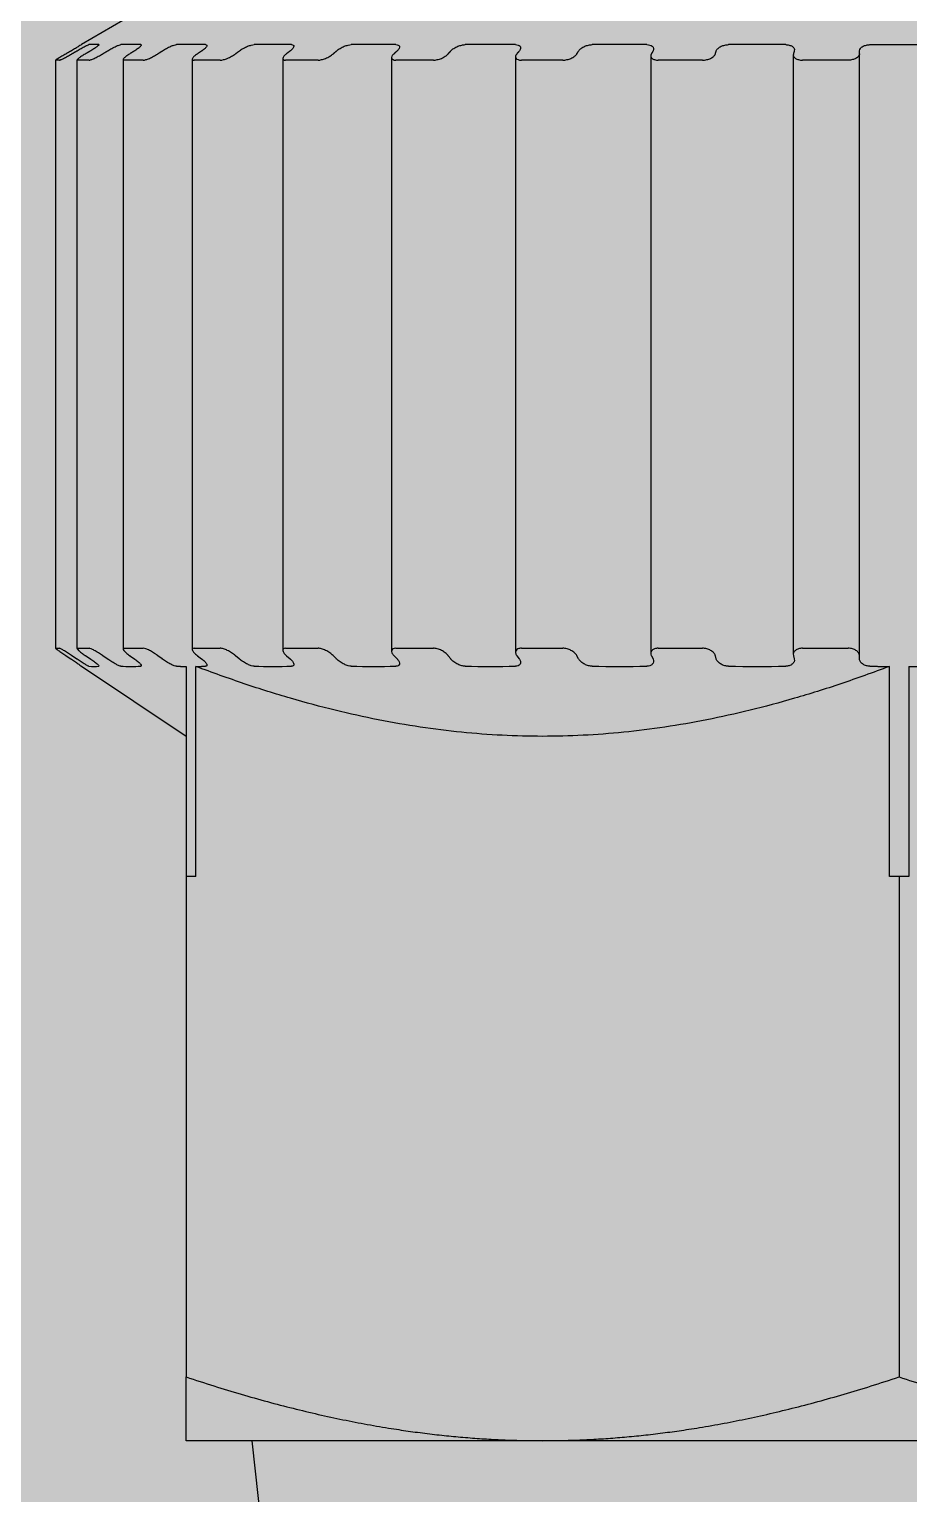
# Model space of a CAD drawing. Extents: x -18489 to 195597, y -1599 to 112111.
# Drawn here: x -14739.353 to -14737.689, y 2575.43 to 2578.199 of the extents above; entities that cross this region are included whole.
import ezdxf

# ---------------------------------------------------------------- set-up
doc = ezdxf.new("R2010")
doc.units = 0
doc.header["$LTSCALE"] = 100
for name, color, linetype in [('188K-SM-03-F10-MECH-EQ-Y2257103$0$0 Xref', 8, 'Continuous'), ('188K-SM-03-F10-MECH-EQ-Y2257103$0$M-EQU-FOUNDATION', 8, 'Continuous'), ('188K-SM-03-F10-MECH-EQ-Y2257103$0$Micron CUP L10 HVAC EQU$0$M-MECH-EQU', 136, 'Continuous'), ('188K-SM-03-F10-MECH-EQ-Y2257103$0$Micron CUP L10 HVAC EQU$0$M-PHASE1 AREA', 252, 'Continuous')]:
    doc.layers.add(name, color=color, linetype=linetype)

# ---------------------------------------------------------------- blocks, each defined once
blk = doc.blocks.new('188K-SM-03-F10-MECH-EQ-Y2257103$0$Micron CUP L10 HVAC EQU$0$A$C0c53ceb0')
at = {"layer": '188K-SM-03-F10-MECH-EQ-Y2257103$0$Micron CUP L10 HVAC EQU$0$M-PHASE1 AREA'}
for p, q in [((14039.92451, 16608.10822), (14038.94309, 16607.5416)), ((14038.94309, 16607.5416), (14038.94309, 16607.53597)), ((14052.40876, 16607.34454), (14052.40876, 16596.00319)), ((14053.66061, 16595.97999), (14053.66061, 16607.36463)), ((14038.45459, 16607.24328), (14038.45459, 16596.12012)), ((14038.53045, 16607.24307), (14038.45495, 16607.24307)), ((14038.85875, 16607.24619), (14038.85875, 16596.11675)), ((14039.08845, 16607.24307), (14038.86422, 16607.24307)), ((14039.72935, 16607.25248), (14039.72935, 16596.10949)), ((14040.11197, 16607.24307), (14039.74585, 16607.24307)), ((14041.03994, 16607.26195), (14041.03994, 16596.09855)), ((14041.56993, 16607.24307), (14041.07303, 16607.24307)), ((14042.7507, 16607.27433), (14042.7507, 16596.08426)), ((14043.41803, 16607.24307), (14042.80544, 16607.24307)), ((14044.80964, 16607.28926), (14044.80964, 16596.06703)), ((14045.6001, 16607.24307), (14044.89045, 16607.24307)), ((14047.15421, 16607.30628), (14047.15421, 16596.04737)), ((14048.04986, 16607.24307), (14047.26469, 16607.24307)), ((14049.71317, 16607.32489), (14049.71317, 16596.02588)), ((14050.69286, 16607.24307), (14049.85604, 16607.24307)), ((14053.4488, 16607.24307), (14052.58576, 16607.24307)), ((14038.45495, 16596.12036), (14038.53045, 16596.12036)), ((14038.65438, 16595.97999), (14038.7433, 16595.92078)), ((14038.8512, 16595.92078), (14038.76364, 16595.97999)), ((14038.86422, 16596.12036), (14039.08845, 16596.12036)), ((14039.02385, 16595.97999), (14039.11141, 16595.92078)), ((14039.43185, 16595.92078), (14039.3483, 16595.97999)), ((14039.74585, 16596.12036), (14040.11197, 16596.12036)), ((14039.86081, 16595.97999), (14039.94436, 16595.92078)), ((14040.4676, 16595.92078), (14040.3906, 16595.97999)), ((14041.07303, 16596.12036), (14041.56993, 16596.12036)), ((14041.13984, 16595.97999), (14041.21684, 16595.92078)), ((14041.92697, 16595.92078), (14041.85886, 16595.97999)), ((14042.80544, 16596.12036), (14043.41803, 16596.12036)), ((14042.82207, 16595.97999), (14042.89018, 16595.92078)), ((14043.76563, 16595.92078), (14043.70848, 16595.97999)), ((14044.85638, 16595.97999), (14044.91354, 16595.92078)), ((14044.89045, 16596.12036), (14045.6001, 16596.12036)), ((14045.92771, 16595.92078), (14045.88325, 16595.97999)), ((14047.18098, 16595.97999), (14047.22543, 16595.92078)), ((14047.26469, 16596.12036), (14048.04986, 16596.12036)), ((14048.34752, 16595.92078), (14048.31711, 16595.97999)), ((14049.72522, 16595.97999), (14049.75563, 16595.92078)), ((14049.85604, 16596.12036), (14050.69286, 16596.12036)), ((14050.95152, 16595.92078), (14050.93608, 16595.97999)), ((14052.4118, 16595.97999), (14052.42724, 16595.92078)), ((14052.58576, 16596.12036), (14053.4488, 16596.12036)), ((14053.66061, 16595.92078), (14053.66061, 16595.97999)), ((14038.94309, 16595.77565), (14038.94309, 16595.78215)), ((14040.9235, 16594.45538), (14038.94309, 16595.77565)), ((14040.9235, 16595.77637), (14040.9235, 16591.80473)), ((14041.10699, 16591.80473), (14041.10699, 16595.77637)), ((14054.22636, 16591.80473), (14054.22636, 16595.77637)), ((14054.59334, 16595.77637), (14054.59334, 16591.80473)), ((14040.9235, 16591.80473), (14040.9235, 16582.34008)), ((14041.10699, 16591.80473), (14040.9235, 16591.80473)), ((14054.40985, 16591.80473), (14054.22636, 16591.80473)), ((14054.40985, 16591.80473), (14054.40985, 16582.34008)), ((14054.59334, 16591.80473), (14054.40985, 16591.80473)), ((14040.9235, 16581.13553), (14040.9235, 16582.34008)), ((14047.66668, 16581.13553), (14040.9235, 16581.13553)), ((14045.47393, 16550.94863), (14042.17224, 16581.13553)), ((14061.15302, 16581.13553), (14047.66668, 16581.13553))]:
    blk.add_line(p, q, dxfattribs=at)
for centre, major_axis, ratio, start_param, end_param in [((14039.17786, 16580.74125), (0.00021, 26.80035), 0.17364818, 6.26268388, 6.30368949), ((14039.87566, 16580.74125), (0.00022, 26.80035), 0.34202014, 6.26268534, 6.30369095), ((14041.01507, 16580.74125), (0.00024, 26.80035), 0.5, 6.26268701, 6.30369262), ((14042.56147, 16580.74125), (0.00027, 26.80035), 0.64278761, 6.26268905, 6.30369466), ((14044.46788, 16580.74125), (0.00033, 26.80035), 0.76604444, 6.2626918, 6.30369741), ((14046.67637, 16580.74125), (0.00042, 26.80035), 0.8660254, 6.26269602, 6.30370163), ((14049.11984, 16580.74125), (0.00061, 26.80035), 0.93969262, 6.26270394, 6.30370955), ((14051.72404, 16580.74125), (0.0012, 26.80035), 0.98480775, 6.26272676, 6.30373236), ((14039.17783, 16618.98619), (0.00024, -23.21054), 0.17364818, 6.25950911, 6.30685787), ((14039.87563, 16618.98619), (0.00025, -23.21054), 0.34202014, 6.25950718, 6.30685593), ((14042.56144, 16618.98619), (0.00031, -23.21054), 0.64278761, 6.25950228, 6.30685103), ((14044.46786, 16618.98619), (0.00037, -23.21054), 0.76604444, 6.25949864, 6.3068474), ((14046.67635, 16618.98619), (0.00048, -23.21054), 0.8660254, 6.25949307, 6.30684182), ((14049.11982, 16618.98619), (0.0007, -23.21054), 0.93969262, 6.2594826, 6.30683136), ((14051.72403, 16618.98619), (0.00138, -23.21054), 0.98480775, 6.25945246, 6.30680121)]:
    blk.add_ellipse(centre, major_axis=major_axis, ratio=ratio, start_param=start_param, end_param=end_param, dxfattribs=at)
for points, knots in [([(14038.65438, 16607.36463), (14038.65119, 16607.36279), (14038.64803, 16607.36096), (14038.62031, 16607.34494), (14038.59406, 16607.32964), (14038.54556, 16607.30104), (14038.5233, 16607.28773), (14038.48953, 16607.26715), (14038.47526, 16607.25823), (14038.45717, 16607.24618), (14038.45338, 16607.24307), (14038.45495, 16607.24307)], [-0.0666479464, -0.0666479464, -0.0666479464, -0.0666479464, -0.0655607867, -0.0655607867, -0.057024863, -0.057024863, -0.0484889392, -0.0484889392, -0.0406346663, -0.0406346663, -0.0327803934, -0.0327803934, -0.0327803934, -0.0327803934]), ([(14038.53045, 16607.24307), (14038.53344, 16607.24307), (14038.542, 16607.24618), (14038.56861, 16607.25823), (14038.58664, 16607.26715), (14038.62643, 16607.28773), (14038.65124, 16607.30104), (14038.70294, 16607.32964), (14038.72984, 16607.34494), (14038.75738, 16607.36097), (14038.76051, 16607.3628), (14038.76355, 16607.36463)], [-0.0972684785, -0.0972684785, -0.0972684785, -0.0972684785, -0.0894142056, -0.0894142056, -0.0815599327, -0.0815599327, -0.0730240089, -0.0730240089, -0.0644880851, -0.0644880851, -0.0633980576, -0.0633980576, -0.0633980576, -0.0633980576]), ([(14038.94309, 16607.53597), (14038.94305, 16607.53548), (14038.93905, 16607.53265), (14038.92252, 16607.52207), (14038.90914, 16607.51381), (14038.8764, 16607.49398), (14038.85388, 16607.48053), (14038.80464, 16607.4515), (14038.77791, 16607.43591), (14038.74968, 16607.41959), (14038.74649, 16607.41775), (14038.74326, 16607.41589)], [0.0329398741, 0.0329398741, 0.0329398741, 0.0329398741, 0.0396612238, 0.0396612238, 0.0470802354, 0.0470802354, 0.0557823299, 0.0557823299, 0.0644844245, 0.0644844245, 0.0655817402, 0.0655817402, 0.0655817402, 0.0655817402]), ([(14038.8512, 16607.41591), (14038.85437, 16607.41776), (14038.85752, 16607.4196), (14038.86064, 16607.42142), (14038.88554, 16607.43591), (14038.91295, 16607.4515), (14038.96552, 16607.48053), (14038.99069, 16607.49398), (14039.02946, 16607.51381), (14039.04643, 16607.52207), (14039.07066, 16607.53265), (14039.07869, 16607.53548), (14039.08266, 16607.53597)], [0.1289552603, 0.1289552603, 0.1289552603, 0.1289552603, 0.1300488787, 0.1300488787, 0.1300488787, 0.1387509732, 0.1387509732, 0.1474530678, 0.1474530678, 0.1548720794, 0.1548720794, 0.1615934291, 0.1615934291, 0.1615934291, 0.1615934291]), ([(14039.02385, 16607.36463), (14039.02071, 16607.36279), (14039.0176, 16607.36096), (14038.99053, 16607.34494), (14038.96573, 16607.32964), (14038.92191, 16607.30104), (14038.90287, 16607.28773), (14038.87614, 16607.26715), (14038.86608, 16607.25823), (14038.85706, 16607.24618), (14038.85814, 16607.24307), (14038.86422, 16607.24307)], [-0.0666479464, -0.0666479464, -0.0666479464, -0.0666479464, -0.0655607867, -0.0655607867, -0.057024863, -0.057024863, -0.0484889392, -0.0484889392, -0.0406346663, -0.0406346663, -0.0327803934, -0.0327803934, -0.0327803934, -0.0327803934]), ([(14039.08845, 16607.24307), (14039.0959, 16607.24307), (14039.10896, 16607.24618), (14039.14329, 16607.25823), (14039.16453, 16607.26715), (14039.20913, 16607.28773), (14039.23573, 16607.30104), (14039.28907, 16607.32964), (14039.3158, 16607.34494), (14039.34231, 16607.36097), (14039.34532, 16607.3628), (14039.34809, 16607.36463)], [-0.0972684785, -0.0972684785, -0.0972684785, -0.0972684785, -0.0894142056, -0.0894142056, -0.0815599327, -0.0815599327, -0.0730240089, -0.0730240089, -0.0644880851, -0.0644880851, -0.0633980576, -0.0633980576, -0.0633980576, -0.0633980576]), ([(14039.27348, 16607.53597), (14039.27736, 16607.53548), (14039.27751, 16607.53265), (14039.26918, 16607.52207), (14039.25979, 16607.51381), (14039.23409, 16607.49398), (14039.2149, 16607.48053), (14039.17049, 16607.4515), (14039.14525, 16607.43591), (14039.11769, 16607.41959), (14039.11455, 16607.41775), (14039.11126, 16607.41589)], [0.0329398741, 0.0329398741, 0.0329398741, 0.0329398741, 0.0396612238, 0.0396612238, 0.0470802354, 0.0470802354, 0.0557823299, 0.0557823299, 0.0644844245, 0.0644844245, 0.0655817402, 0.0655817402, 0.0655817402, 0.0655817402]), ([(14039.43185, 16607.41591), (14039.43487, 16607.41776), (14039.43789, 16607.4196), (14039.4409, 16607.42142), (14039.46486, 16607.43591), (14039.49212, 16607.4515), (14039.54643, 16607.48053), (14039.57348, 16607.49398), (14039.61711, 16607.51381), (14039.63715, 16607.52207), (14039.66834, 16607.53265), (14039.68016, 16607.53548), (14039.68793, 16607.53597)], [0.1289552603, 0.1289552603, 0.1289552603, 0.1289552603, 0.1300488787, 0.1300488787, 0.1300488787, 0.1387509732, 0.1387509732, 0.1474530678, 0.1474530678, 0.1548720794, 0.1548720794, 0.1615934291, 0.1615934291, 0.1615934291, 0.1615934291]), ([(14039.86081, 16607.36463), (14039.85781, 16607.36279), (14039.85486, 16607.36096), (14039.82927, 16607.34494), (14039.80667, 16607.32964), (14039.76885, 16607.30104), (14039.75361, 16607.28773), (14039.73475, 16607.26715), (14039.72919, 16607.25823), (14039.72952, 16607.24618), (14039.73544, 16607.24307), (14039.74585, 16607.24307)], [-0.0666479464, -0.0666479464, -0.0666479464, -0.0666479464, -0.0655607867, -0.0655607867, -0.057024863, -0.057024863, -0.0484889392, -0.0484889392, -0.0406346663, -0.0406346663, -0.0327803934, -0.0327803934, -0.0327803934, -0.0327803934]), ([(14040.06377, 16607.53597), (14040.07146, 16607.53548), (14040.07576, 16607.53265), (14040.07589, 16607.52207), (14040.07078, 16607.51381), (14040.05289, 16607.49398), (14040.03761, 16607.48053), (14039.99937, 16607.4515), (14039.9764, 16607.43591), (14039.95034, 16607.41959), (14039.94736, 16607.41775), (14039.94409, 16607.41589)], [0.0329398741, 0.0329398741, 0.0329398741, 0.0329398741, 0.0396612238, 0.0396612238, 0.0470802354, 0.0470802354, 0.0557823299, 0.0557823299, 0.0644844245, 0.0644844245, 0.0655817402, 0.0655817402, 0.0655817402, 0.0655817402]), ([(14040.11197, 16607.24307), (14040.12367, 16607.24307), (14040.14083, 16607.24618), (14040.18183, 16607.25823), (14040.20565, 16607.26715), (14040.2537, 16607.28773), (14040.28129, 16607.30104), (14040.33463, 16607.32964), (14040.36039, 16607.34494), (14040.38506, 16607.36097), (14040.38784, 16607.3628), (14040.39027, 16607.36463)], [-0.0972684785, -0.0972684785, -0.0972684785, -0.0972684785, -0.0894142056, -0.0894142056, -0.0815599327, -0.0815599327, -0.0730240089, -0.0730240089, -0.0644880851, -0.0644880851, -0.0633980576, -0.0633980576, -0.0633980576, -0.0633980576]), ([(14040.4676, 16607.41591), (14040.47038, 16607.41776), (14040.47317, 16607.4196), (14040.47598, 16607.42142), (14040.49829, 16607.43591), (14040.52457, 16607.4515), (14040.57896, 16607.48053), (14040.60706, 16607.49398), (14040.65423, 16607.51381), (14040.67673, 16607.52207), (14040.71394, 16607.53265), (14040.72919, 16607.53548), (14040.74052, 16607.53597)], [0.1289552603, 0.1289552603, 0.1289552603, 0.1289552603, 0.1300488787, 0.1300488787, 0.1300488787, 0.1387509732, 0.1387509732, 0.1474530678, 0.1474530678, 0.1548720794, 0.1548720794, 0.1615934291, 0.1615934291, 0.1615934291, 0.1615934291]), ([(14041.13984, 16607.36463), (14041.13708, 16607.36279), (14041.13437, 16607.36096), (14041.11102, 16607.34494), (14041.09132, 16607.32964), (14041.06065, 16607.30104), (14041.04968, 16607.28773), (14041.03924, 16607.26715), (14041.03836, 16607.25823), (14041.04803, 16607.24618), (14041.05861, 16607.24307), (14041.07303, 16607.24307)], [-0.0666479464, -0.0666479464, -0.0666479464, -0.0666479464, -0.0655607867, -0.0655607867, -0.057024863, -0.057024863, -0.0484889392, -0.0484889392, -0.0406346663, -0.0406346663, -0.0327803934, -0.0327803934, -0.0327803934, -0.0327803934]), ([(14041.28997, 16607.53597), (14041.30123, 16607.53548), (14041.30955, 16607.53265), (14041.31813, 16607.52207), (14041.31744, 16607.51381), (14041.30792, 16607.49398), (14041.29701, 16607.48053), (14041.26611, 16607.4515), (14041.2461, 16607.43591), (14041.22233, 16607.41959), (14041.2196, 16607.41775), (14041.21646, 16607.41589)], [0.0329398741, 0.0329398741, 0.0329398741, 0.0329398741, 0.0396612238, 0.0396612238, 0.0470802354, 0.0470802354, 0.0557823299, 0.0557823299, 0.0644844245, 0.0644844245, 0.0655817402, 0.0655817402, 0.0655817402, 0.0655817402]), ([(14041.56993, 16607.24307), (14041.58551, 16607.24307), (14041.60626, 16607.24618), (14041.65268, 16607.25823), (14041.67835, 16607.26715), (14041.7284, 16607.28773), (14041.75613, 16607.30104), (14041.80786, 16607.32964), (14041.83186, 16607.34494), (14041.85395, 16607.36097), (14041.85643, 16607.3628), (14041.85843, 16607.36463)], [-0.0972684785, -0.0972684785, -0.0972684785, -0.0972684785, -0.0894142056, -0.0894142056, -0.0815599327, -0.0815599327, -0.0730240089, -0.0730240089, -0.0644880851, -0.0644880851, -0.0633980576, -0.0633980576, -0.0633980576, -0.0633980576]), ([(14041.92697, 16607.41591), (14041.92943, 16607.41776), (14041.93192, 16607.4196), (14041.93443, 16607.42142), (14041.9544, 16607.43591), (14041.97891, 16607.4515), (14042.03173, 16607.48053), (14042.06004, 16607.49398), (14042.10931, 16607.51381), (14042.13359, 16607.52207), (14042.17568, 16607.53265), (14042.19389, 16607.53548), (14042.20845, 16607.53597)], [0.1289552603, 0.1289552603, 0.1289552603, 0.1289552603, 0.1300488787, 0.1300488787, 0.1300488787, 0.1387509732, 0.1387509732, 0.1474530678, 0.1474530678, 0.1548720794, 0.1548720794, 0.1615934291, 0.1615934291, 0.1615934291, 0.1615934291]), ([(14042.82207, 16607.36463), (14042.81962, 16607.36279), (14042.81725, 16607.36096), (14042.79686, 16607.34494), (14042.78064, 16607.32964), (14042.75806, 16607.30104), (14042.75169, 16607.28773), (14042.75, 16607.26715), (14042.75381, 16607.25823), (14042.77253, 16607.24618), (14042.78745, 16607.24307), (14042.80544, 16607.24307)], [-0.0666479464, -0.0666479464, -0.0666479464, -0.0666479464, -0.0655607867, -0.0655607867, -0.057024863, -0.057024863, -0.0484889392, -0.0484889392, -0.0406346663, -0.0406346663, -0.0327803934, -0.0327803934, -0.0327803934, -0.0327803934]), ([(14042.9148, 16607.53597), (14042.92929, 16607.53548), (14042.94138, 16607.53265), (14042.95815, 16607.52207), (14042.96192, 16607.51381), (14042.96104, 16607.49398), (14042.95484, 16607.48053), (14042.93222, 16607.4515), (14042.91577, 16607.43591), (14042.89502, 16607.41959), (14042.89262, 16607.41775), (14042.8897, 16607.41589)], [0.0329398741, 0.0329398741, 0.0329398741, 0.0329398741, 0.0396612238, 0.0396612238, 0.0470802354, 0.0470802354, 0.0557823299, 0.0557823299, 0.0644844245, 0.0644844245, 0.0655817402, 0.0655817402, 0.0655817402, 0.0655817402]), ([(14043.41803, 16607.24307), (14043.43702, 16607.24307), (14043.46071, 16607.24618), (14043.51116, 16607.25823), (14043.53789, 16607.26715), (14043.58841, 16607.28773), (14043.61545, 16607.30104), (14043.664, 16607.32964), (14043.68551, 16607.34494), (14043.70434, 16607.36097), (14043.70644, 16607.3628), (14043.70796, 16607.36463)], [-0.0972684785, -0.0972684785, -0.0972684785, -0.0972684785, -0.0894142056, -0.0894142056, -0.0815599327, -0.0815599327, -0.0730240089, -0.0730240089, -0.0644880851, -0.0644880851, -0.0633980576, -0.0633980576, -0.0633980576, -0.0633980576]), ([(14043.76563, 16607.41591), (14043.7677, 16607.41776), (14043.7698, 16607.4196), (14043.77194, 16607.42142), (14043.78897, 16607.43591), (14043.81095, 16607.4515), (14043.8606, 16607.48053), (14043.88825, 16607.49398), (14043.93813, 16607.51381), (14043.96345, 16607.52207), (14044.00915, 16607.53265), (14044.02977, 16607.53548), (14044.04711, 16607.53597)], [0.1289552603, 0.1289552603, 0.1289552603, 0.1289552603, 0.1300488787, 0.1300488787, 0.1300488787, 0.1387509732, 0.1387509732, 0.1474530678, 0.1474530678, 0.1548720794, 0.1548720794, 0.1615934291, 0.1615934291, 0.1615934291, 0.1615934291]), ([(14044.85638, 16607.36463), (14044.85434, 16607.36279), (14044.85236, 16607.36096), (14044.83555, 16607.34494), (14044.82331, 16607.32964), (14044.80951, 16607.30104), (14044.80792, 16607.28773), (14044.81503, 16607.26715), (14044.82343, 16607.25823), (14044.85062, 16607.24618), (14044.86944, 16607.24307), (14044.89045, 16607.24307)], [-0.0666479464, -0.0666479464, -0.0666479464, -0.0666479464, -0.0655607867, -0.0655607867, -0.057024863, -0.057024863, -0.0484889392, -0.0484889392, -0.0406346663, -0.0406346663, -0.0327803934, -0.0327803934, -0.0327803934, -0.0327803934]), ([(14044.88891, 16607.53597), (14044.90619, 16607.53548), (14044.92167, 16607.53265), (14044.94612, 16607.52207), (14044.95423, 16607.51381), (14044.96203, 16607.49398), (14044.96073, 16607.48053), (14044.94707, 16607.4515), (14044.93469, 16607.43591), (14044.91758, 16607.41959), (14044.91558, 16607.41775), (14044.91297, 16607.41589)], [0.0329398741, 0.0329398741, 0.0329398741, 0.0329398741, 0.0396612238, 0.0396612238, 0.0470802354, 0.0470802354, 0.0557823299, 0.0557823299, 0.0644844245, 0.0644844245, 0.0655817402, 0.0655817402, 0.0655817402, 0.0655817402]), ([(14045.6001, 16607.24307), (14045.62193, 16607.24307), (14045.64786, 16607.24618), (14045.70078, 16607.25823), (14045.72778, 16607.26715), (14045.77723, 16607.28773), (14045.80275, 16607.30104), (14045.84665, 16607.32964), (14045.86501, 16607.34494), (14045.88001, 16607.36097), (14045.88166, 16607.3628), (14045.88266, 16607.36463)], [-0.0972684785, -0.0972684785, -0.0972684785, -0.0972684785, -0.0894142056, -0.0894142056, -0.0815599327, -0.0815599327, -0.0730240089, -0.0730240089, -0.0644880851, -0.0644880851, -0.0633980576, -0.0633980576, -0.0633980576, -0.0633980576]), ([(14045.92771, 16607.41591), (14045.92932, 16607.41776), (14045.93098, 16607.4196), (14045.93268, 16607.42142), (14045.94625, 16607.43591), (14045.96504, 16607.4515), (14046.01001, 16607.48053), (14046.03616, 16607.49398), (14046.08513, 16607.51381), (14046.11072, 16607.52207), (14046.15864, 16607.53265), (14046.18105, 16607.53548), (14046.20064, 16607.53597)], [0.1289552603, 0.1289552603, 0.1289552603, 0.1289552603, 0.1300488787, 0.1300488787, 0.1300488787, 0.1387509732, 0.1387509732, 0.1474530678, 0.1474530678, 0.1548720794, 0.1548720794, 0.1615934291, 0.1615934291, 0.1615934291, 0.1615934291]), ([(14047.1523, 16607.53597), (14047.17185, 16607.53548), (14047.19026, 16607.53265), (14047.22165, 16607.52207), (14047.23385, 16607.51381), (14047.25009, 16607.49398), (14047.25372, 16607.48053), (14047.24944, 16607.4515), (14047.24151, 16607.43591), (14047.22856, 16607.41959), (14047.22703, 16607.41775), (14047.22481, 16607.41589)], [0.0329398741, 0.0329398741, 0.0329398741, 0.0329398741, 0.0396612238, 0.0396612238, 0.0470802354, 0.0470802354, 0.0557823299, 0.0557823299, 0.0644844245, 0.0644844245, 0.0655817402, 0.0655817402, 0.0655817402, 0.0655817402]), ([(14047.18098, 16607.36463), (14047.17939, 16607.36279), (14047.17787, 16607.36096), (14047.16515, 16607.34494), (14047.15726, 16607.32964), (14047.15265, 16607.30104), (14047.15591, 16607.28773), (14047.1716, 16607.26715), (14047.18433, 16607.25823), (14047.21917, 16607.24618), (14047.2413, 16607.24307), (14047.26469, 16607.24307)], [-0.0666479464, -0.0666479464, -0.0666479464, -0.0666479464, -0.0655607867, -0.0655607867, -0.057024863, -0.057024863, -0.0484889392, -0.0484889392, -0.0406346663, -0.0406346663, -0.0327803934, -0.0327803934, -0.0327803934, -0.0327803934]), ([(14048.04986, 16607.24307), (14048.07385, 16607.24307), (14048.10123, 16607.24618), (14048.15503, 16607.25823), (14048.18146, 16607.26715), (14048.22835, 16607.28773), (14048.25158, 16607.30104), (14048.28948, 16607.32964), (14048.30414, 16607.34494), (14048.31486, 16607.36097), (14048.31602, 16607.3628), (14048.31645, 16607.36463)], [-0.0972684785, -0.0972684785, -0.0972684785, -0.0972684785, -0.0894142056, -0.0894142056, -0.0815599327, -0.0815599327, -0.0730240089, -0.0730240089, -0.0644880851, -0.0644880851, -0.0633980576, -0.0633980576, -0.0633980576, -0.0633980576]), ([(14048.34752, 16607.41591), (14048.34862, 16607.41776), (14048.34978, 16607.4196), (14048.35099, 16607.42142), (14048.3607, 16607.43591), (14048.37573, 16607.4515), (14048.41464, 16607.48053), (14048.4385, 16607.49398), (14048.48507, 16607.51381), (14048.51016, 16607.52207), (14048.55883, 16607.53265), (14048.58235, 16607.53548), (14048.6036, 16607.53597)], [0.1289552603, 0.1289552603, 0.1289552603, 0.1289552603, 0.1300488787, 0.1300488787, 0.1300488787, 0.1387509732, 0.1387509732, 0.1474530678, 0.1474530678, 0.1548720794, 0.1548720794, 0.1615934291, 0.1615934291, 0.1615934291, 0.1615934291]), ([(14049.63621, 16607.53597), (14049.65744, 16607.53548), (14049.67821, 16607.53265), (14049.71558, 16607.52207), (14049.73151, 16607.51381), (14049.75569, 16607.49398), (14049.76415, 16607.48053), (14049.76938, 16607.4515), (14049.76613, 16607.43591), (14049.75774, 16607.41959), (14049.75672, 16607.41775), (14049.75495, 16607.41589)], [0.0329398741, 0.0329398741, 0.0329398741, 0.0329398741, 0.0396612238, 0.0396612238, 0.0470802354, 0.0470802354, 0.0557823299, 0.0557823299, 0.0644844245, 0.0644844245, 0.0655817402, 0.0655817402, 0.0655817402, 0.0655817402]), ([(14049.72522, 16607.36463), (14049.72413, 16607.36279), (14049.72312, 16607.36096), (14049.71487, 16607.34494), (14049.71158, 16607.32964), (14049.71631, 16607.30104), (14049.7243, 16607.28773), (14049.7481, 16607.26715), (14049.76477, 16607.25823), (14049.8062, 16607.24618), (14049.83097, 16607.24307), (14049.85604, 16607.24307)], [-0.0666479464, -0.0666479464, -0.0666479464, -0.0666479464, -0.0655607867, -0.0655607867, -0.057024863, -0.057024863, -0.0484889392, -0.0484889392, -0.0406346663, -0.0406346663, -0.0327803934, -0.0327803934, -0.0327803934, -0.0327803934]), ([(14050.69286, 16607.24307), (14050.71829, 16607.24307), (14050.74628, 16607.24618), (14050.79932, 16607.25823), (14050.82438, 16607.26715), (14050.86729, 16607.28773), (14050.88752, 16607.30104), (14050.91828, 16607.32964), (14050.92879, 16607.34494), (14050.9349, 16607.36097), (14050.93553, 16607.3628), (14050.93539, 16607.36463)], [-0.0972684785, -0.0972684785, -0.0972684785, -0.0972684785, -0.0894142056, -0.0894142056, -0.0815599327, -0.0815599327, -0.0730240089, -0.0730240089, -0.0644880851, -0.0644880851, -0.0633980576, -0.0633980576, -0.0633980576, -0.0633980576]), ([(14050.95152, 16607.41591), (14050.95208, 16607.41776), (14050.95271, 16607.4196), (14050.9534, 16607.42142), (14050.95894, 16607.43591), (14050.96975, 16607.4515), (14051.00143, 16607.48053), (14051.02228, 16607.49398), (14051.06504, 16607.51381), (14051.08885, 16607.52207), (14051.13681, 16607.53265), (14051.16071, 16607.53548), (14051.18298, 16607.53597)], [0.1289552603, 0.1289552603, 0.1289552603, 0.1289552603, 0.1300488787, 0.1300488787, 0.1300488787, 0.1387509732, 0.1387509732, 0.1474530678, 0.1474530678, 0.1548720794, 0.1548720794, 0.1615934291, 0.1615934291, 0.1615934291, 0.1615934291]), ([(14052.26517, 16607.53597), (14052.28742, 16607.53548), (14052.30993, 16607.53265), (14052.35215, 16607.52207), (14052.37132, 16607.51381), (14052.40271, 16607.49398), (14052.41573, 16607.48053), (14052.43031, 16607.4515), (14052.43184, 16607.43591), (14052.42827, 16607.41959), (14052.42779, 16607.41775), (14052.42654, 16607.41589)], [0.0329398741, 0.0329398741, 0.0329398741, 0.0329398741, 0.0396612238, 0.0396612238, 0.0470802354, 0.0470802354, 0.0557823299, 0.0557823299, 0.0644844245, 0.0644844245, 0.0655817402, 0.0655817402, 0.0655817402, 0.0655817402]), ([(14052.4118, 16607.36463), (14052.41125, 16607.36279), (14052.41077, 16607.36096), (14052.40726, 16607.34494), (14052.40865, 16607.32964), (14052.42257, 16607.30104), (14052.43506, 16607.28773), (14052.46624, 16607.26715), (14052.48635, 16607.25823), (14052.53311, 16607.24618), (14052.55978, 16607.24307), (14052.58576, 16607.24307)], [-0.0666479464, -0.0666479464, -0.0666479464, -0.0666479464, -0.0655607867, -0.0655607867, -0.057024863, -0.057024863, -0.0484889392, -0.0484889392, -0.0406346663, -0.0406346663, -0.0327803934, -0.0327803934, -0.0327803934, -0.0327803934]), ([(14053.65991, 16607.36462), (14053.6606, 16607.36279), (14053.66053, 16607.36096), (14053.65921, 16607.34494), (14053.65316, 16607.32964), (14053.63048, 16607.30104), (14053.61387, 16607.28773), (14053.57626, 16607.26715), (14053.55332, 16607.25823), (14053.50265, 16607.24618), (14053.4749, 16607.24307), (14053.4488, 16607.24307)], [0.0634009254, 0.0634009254, 0.0634009254, 0.0634009254, 0.0644880851, 0.0644880851, 0.0730240089, 0.0730240089, 0.0815599327, 0.0815599327, 0.0894142056, 0.0894142056, 0.0972684785, 0.0972684785, 0.0972684785, 0.0972684785]), ([(14053.66061, 16607.41591), (14053.66061, 16607.41776), (14053.66068, 16607.4196), (14053.66083, 16607.42142), (14053.66203, 16607.43591), (14053.6683, 16607.4515), (14053.69179, 16607.48053), (14053.70899, 16607.49398), (14053.74663, 16607.51381), (14053.76845, 16607.52207), (14053.81424, 16607.53265), (14053.83781, 16607.53548), (14053.8604, 16607.53597)], [0.1289552603, 0.1289552603, 0.1289552603, 0.1289552603, 0.1300488787, 0.1300488787, 0.1300488787, 0.1387509732, 0.1387509732, 0.1474530678, 0.1474530678, 0.1548720794, 0.1548720794, 0.1615934291, 0.1615934291, 0.1615934291, 0.1615934291]), ([(14038.45495, 16596.12036), (14038.45336, 16596.12036), (14038.45726, 16596.11669), (14038.47547, 16596.10271), (14038.48973, 16596.09242), (14038.52348, 16596.06866), (14038.54585, 16596.05323), (14038.59434, 16596.02021), (14038.62047, 16596.00262), (14038.64803, 16595.98423), (14038.65119, 16595.98212), (14038.65438, 16595.97999)], [-0.0994872627, -0.0994872627, -0.0994872627, -0.0994872627, -0.0915496204, -0.0915496204, -0.0836119781, -0.0836119781, -0.0747861338, -0.0747861338, -0.0659602895, -0.0659602895, -0.0648289829, -0.0648289829, -0.0648289829, -0.0648289829]), ([(14038.76364, 16595.97999), (14038.7605, 16595.98212), (14038.75737, 16595.98423), (14038.73, 16596.00262), (14038.70323, 16596.02021), (14038.65155, 16596.05323), (14038.62664, 16596.06866), (14038.58688, 16596.09242), (14038.56888, 16596.10271), (14038.54216, 16596.11669), (14038.53347, 16596.12036), (14038.53045, 16596.12036)], [-0.0681852529, -0.0681852529, -0.0681852529, -0.0681852529, -0.0670539463, -0.0670539463, -0.058228102, -0.058228102, -0.0494022577, -0.0494022577, -0.0414646154, -0.0414646154, -0.0335269732, -0.0335269732, -0.0335269732, -0.0335269732]), ([(14038.86422, 16596.12036), (14038.85808, 16596.12036), (14038.85708, 16596.11669), (14038.86621, 16596.10271), (14038.8763, 16596.09242), (14038.90301, 16596.06866), (14038.92216, 16596.05323), (14038.96599, 16596.02021), (14038.99069, 16596.00262), (14039.0176, 16595.98423), (14039.02071, 16595.98212), (14039.02385, 16595.97999)], [-0.0994872627, -0.0994872627, -0.0994872627, -0.0994872627, -0.0915496204, -0.0915496204, -0.0836119781, -0.0836119781, -0.0747861338, -0.0747861338, -0.0659602895, -0.0659602895, -0.0648289829, -0.0648289829, -0.0648289829, -0.0648289829]), ([(14039.3483, 16595.97999), (14039.3453, 16595.98212), (14039.3423, 16595.98423), (14039.31596, 16596.00262), (14039.28936, 16596.02021), (14039.23606, 16596.05323), (14039.20937, 16596.06866), (14039.1648, 16596.09242), (14039.14361, 16596.10271), (14039.10919, 16596.11669), (14039.09598, 16596.12036), (14039.08845, 16596.12036)], [-0.0681852529, -0.0681852529, -0.0681852529, -0.0681852529, -0.0670539463, -0.0670539463, -0.058228102, -0.058228102, -0.0494022577, -0.0494022577, -0.0414646154, -0.0414646154, -0.0335269732, -0.0335269732, -0.0335269732, -0.0335269732]), ([(14039.74585, 16596.12036), (14039.73533, 16596.12036), (14039.72946, 16596.11669), (14039.72924, 16596.10271), (14039.73486, 16596.09242), (14039.75371, 16596.06866), (14039.76906, 16596.05323), (14039.8069, 16596.02021), (14039.82942, 16596.00262), (14039.85486, 16595.98423), (14039.85781, 16595.98212), (14039.86081, 16595.97999)], [-0.0994872627, -0.0994872627, -0.0994872627, -0.0994872627, -0.0915496204, -0.0915496204, -0.0836119781, -0.0836119781, -0.0747861338, -0.0747861338, -0.0659602895, -0.0659602895, -0.0648289829, -0.0648289829, -0.0648289829, -0.0648289829]), ([(14040.3906, 16595.97999), (14040.38783, 16595.98212), (14040.38505, 16595.98423), (14040.36053, 16596.00262), (14040.33492, 16596.02021), (14040.28163, 16596.05323), (14040.25396, 16596.06866), (14040.20594, 16596.09242), (14040.1822, 16596.10271), (14040.14112, 16596.11669), (14040.12379, 16596.12036), (14040.11197, 16596.12036)], [-0.0681852529, -0.0681852529, -0.0681852529, -0.0681852529, -0.0670539463, -0.0670539463, -0.058228102, -0.058228102, -0.0494022577, -0.0494022577, -0.0414646154, -0.0414646154, -0.0335269732, -0.0335269732, -0.0335269732, -0.0335269732]), ([(14041.07303, 16596.12036), (14041.05846, 16596.12036), (14041.04789, 16596.11669), (14041.03834, 16596.10271), (14041.0393, 16596.09242), (14041.04973, 16596.06866), (14041.06081, 16596.05323), (14041.09151, 16596.02021), (14041.11116, 16596.00262), (14041.13437, 16595.98423), (14041.13708, 16595.98212), (14041.13984, 16595.97999)], [-0.0994872627, -0.0994872627, -0.0994872627, -0.0994872627, -0.0915496204, -0.0915496204, -0.0836119781, -0.0836119781, -0.0747861338, -0.0747861338, -0.0659602895, -0.0659602895, -0.0648289829, -0.0648289829, -0.0648289829, -0.0648289829]), ([(14041.85886, 16595.97999), (14041.85641, 16595.98212), (14041.85394, 16595.98423), (14041.83199, 16596.00262), (14041.80813, 16596.02021), (14041.75647, 16596.05323), (14041.72867, 16596.06866), (14041.67865, 16596.09242), (14041.65309, 16596.10271), (14041.6066, 16596.11669), (14041.58568, 16596.12036), (14041.56993, 16596.12036)], [-0.0681852529, -0.0681852529, -0.0681852529, -0.0681852529, -0.0670539463, -0.0670539463, -0.058228102, -0.058228102, -0.0494022577, -0.0494022577, -0.0414646154, -0.0414646154, -0.0335269732, -0.0335269732, -0.0335269732, -0.0335269732]), ([(14042.80544, 16596.12036), (14042.78726, 16596.12036), (14042.77232, 16596.11669), (14042.75372, 16596.10271), (14042.75001, 16596.09242), (14042.7517, 16596.06866), (14042.75817, 16596.05323), (14042.7808, 16596.02021), (14042.79698, 16596.00262), (14042.81725, 16595.98423), (14042.81962, 16595.98212), (14042.82207, 16595.97999)], [-0.0994872627, -0.0994872627, -0.0994872627, -0.0994872627, -0.0915496204, -0.0915496204, -0.0836119781, -0.0836119781, -0.0747861338, -0.0747861338, -0.0659602895, -0.0659602895, -0.0648289829, -0.0648289829, -0.0648289829, -0.0648289829]), ([(14043.70848, 16595.97999), (14043.70642, 16595.98212), (14043.70433, 16595.98423), (14043.68562, 16596.00262), (14043.66425, 16596.02021), (14043.61577, 16596.05323), (14043.58869, 16596.06866), (14043.5382, 16596.09242), (14043.51159, 16596.10271), (14043.4611, 16596.11669), (14043.43722, 16596.12036), (14043.41803, 16596.12036)], [-0.0681852529, -0.0681852529, -0.0681852529, -0.0681852529, -0.0670539463, -0.0670539463, -0.058228102, -0.058228102, -0.0494022577, -0.0494022577, -0.0414646154, -0.0414646154, -0.0335269732, -0.0335269732, -0.0335269732, -0.0335269732]), ([(14044.89045, 16596.12036), (14044.86921, 16596.12036), (14044.85035, 16596.11669), (14044.82326, 16596.10271), (14044.81499, 16596.09242), (14044.80789, 16596.06866), (14044.80956, 16596.05323), (14044.82342, 16596.02021), (14044.83565, 16596.00262), (14044.85236, 16595.98423), (14044.85433, 16595.98212), (14044.85638, 16595.97999)], [-0.0994872627, -0.0994872627, -0.0994872627, -0.0994872627, -0.0915496204, -0.0915496204, -0.0836119781, -0.0836119781, -0.0747861338, -0.0747861338, -0.0659602895, -0.0659602895, -0.0648289829, -0.0648289829, -0.0648289829, -0.0648289829]), ([(14045.88325, 16595.97999), (14045.88166, 16595.98212), (14045.88001, 16595.98423), (14045.8651, 16596.00262), (14045.84686, 16596.02021), (14045.80305, 16596.05323), (14045.7775, 16596.06866), (14045.72807, 16596.09242), (14045.70123, 16596.10271), (14045.64827, 16596.11669), (14045.62216, 16596.12036), (14045.6001, 16596.12036)], [-0.0681852529, -0.0681852529, -0.0681852529, -0.0681852529, -0.0670539463, -0.0670539463, -0.058228102, -0.058228102, -0.0494022577, -0.0494022577, -0.0414646154, -0.0414646154, -0.0335269732, -0.0335269732, -0.0335269732, -0.0335269732]), ([(14047.26469, 16596.12036), (14047.24105, 16596.12036), (14047.21884, 16596.11669), (14047.18409, 16596.10271), (14047.17151, 16596.09242), (14047.15582, 16596.06866), (14047.15264, 16596.05323), (14047.15733, 16596.02021), (14047.16522, 16596.00262), (14047.17787, 16595.98423), (14047.17939, 16595.98212), (14047.18098, 16595.97999)], [-0.0994872627, -0.0994872627, -0.0994872627, -0.0994872627, -0.0915496204, -0.0915496204, -0.0836119781, -0.0836119781, -0.0747861338, -0.0747861338, -0.0659602895, -0.0659602895, -0.0648289829, -0.0648289829, -0.0648289829, -0.0648289829]), ([(14048.31711, 16595.97999), (14048.31601, 16595.98212), (14048.31486, 16595.98423), (14048.3042, 16596.00262), (14048.28965, 16596.02021), (14048.25184, 16596.05323), (14048.2286, 16596.06866), (14048.18174, 16596.09242), (14048.15547, 16596.10271), (14048.10166, 16596.11669), (14048.07411, 16596.12036), (14048.04986, 16596.12036)], [-0.0681852529, -0.0681852529, -0.0681852529, -0.0681852529, -0.0670539463, -0.0670539463, -0.058228102, -0.058228102, -0.0494022577, -0.0494022577, -0.0414646154, -0.0414646154, -0.0335269732, -0.0335269732, -0.0335269732, -0.0335269732]), ([(14049.85604, 16596.12036), (14049.83071, 16596.12036), (14049.80583, 16596.11669), (14049.76447, 16596.10271), (14049.74796, 16596.09242), (14049.72417, 16596.06866), (14049.71624, 16596.05323), (14049.7116, 16596.02021), (14049.71492, 16596.00262), (14049.72312, 16595.98423), (14049.72413, 16595.98212), (14049.72522, 16595.97999)], [-0.0994872627, -0.0994872627, -0.0994872627, -0.0994872627, -0.0915496204, -0.0915496204, -0.0836119781, -0.0836119781, -0.0747861338, -0.0747861338, -0.0659602895, -0.0659602895, -0.064828983, -0.064828983, -0.064828983, -0.064828983]), ([(14050.93608, 16595.97999), (14050.93552, 16595.98212), (14050.9349, 16595.98423), (14050.92883, 16596.00262), (14050.91841, 16596.02021), (14050.88774, 16596.05323), (14050.86752, 16596.06866), (14050.82464, 16596.09242), (14050.79975, 16596.10271), (14050.74671, 16596.11669), (14050.71856, 16596.12036), (14050.69286, 16596.12036)], [-0.0681852529, -0.0681852529, -0.0681852529, -0.0681852529, -0.0670539463, -0.0670539463, -0.058228102, -0.058228102, -0.0494022577, -0.0494022577, -0.0414646154, -0.0414646154, -0.0335269732, -0.0335269732, -0.0335269732, -0.0335269732]), ([(14052.58576, 16596.12036), (14052.5595, 16596.12036), (14052.53271, 16596.11669), (14052.486, 16596.10271), (14052.46605, 16596.09242), (14052.4349, 16596.06866), (14052.42244, 16596.05323), (14052.40862, 16596.02021), (14052.40728, 16596.00262), (14052.41077, 16595.98423), (14052.41125, 16595.98212), (14052.4118, 16595.97999)], [-0.0994872627, -0.0994872627, -0.0994872627, -0.0994872627, -0.0915496204, -0.0915496204, -0.0836119781, -0.0836119781, -0.0747861338, -0.0747861338, -0.0659602895, -0.0659602895, -0.0648289829, -0.0648289829, -0.0648289829, -0.0648289829]), ([(14053.66061, 16595.97999), (14053.6606, 16595.98212), (14053.66053, 16595.98423), (14053.65922, 16596.00262), (14053.65325, 16596.02021), (14053.63066, 16596.05323), (14053.61407, 16596.06866), (14053.57648, 16596.09242), (14053.55372, 16596.10271), (14053.50308, 16596.11669), (14053.47518, 16596.12036), (14053.4488, 16596.12036)], [-0.0681852529, -0.0681852529, -0.0681852529, -0.0681852529, -0.0670539463, -0.0670539463, -0.058228102, -0.058228102, -0.0494022577, -0.0494022577, -0.0414646154, -0.0414646154, -0.0335269732, -0.0335269732, -0.0335269732, -0.0335269732]), ([(14038.7433, 16595.92078), (14038.74651, 16595.91864), (14038.74969, 16595.91652), (14038.77798, 16595.89764), (14038.80482, 16595.87956), (14038.85443, 16595.84579), (14038.8772, 16595.83009), (14038.90969, 16595.80734), (14038.9228, 16595.798), (14038.93906, 16595.78596), (14038.94305, 16595.78272), (14038.94309, 16595.78215)], [0.0659197851, 0.0659197851, 0.0659197851, 0.0659197851, 0.0670576667, 0.0670576667, 0.0761389182, 0.0761389182, 0.0852201696, 0.0852201696, 0.092628062, 0.092628062, 0.0993380316, 0.0993380316, 0.0993380316, 0.0993380316]), ([(14039.08266, 16595.78215), (14039.0787, 16595.78272), (14039.07071, 16595.78596), (14039.04682, 16595.798), (14039.03016, 16595.80734), (14038.99157, 16595.83009), (14038.96612, 16595.84579), (14038.91313, 16595.87956), (14038.8856, 16595.89764), (14038.86064, 16595.91442), (14038.85752, 16595.91652), (14038.85437, 16595.91864), (14038.8512, 16595.92078)], [0.1007338772, 0.1007338772, 0.1007338772, 0.1007338772, 0.1074438468, 0.1074438468, 0.1148517392, 0.1148517392, 0.1239329907, 0.1239329907, 0.1330142421, 0.1330142421, 0.1330142421, 0.1341521237, 0.1341521237, 0.1341521237, 0.1341521237]), ([(14039.11141, 16595.92078), (14039.11457, 16595.91864), (14039.1177, 16595.91652), (14039.14532, 16595.89764), (14039.17066, 16595.87956), (14039.21538, 16595.84579), (14039.23477, 16595.83009), (14039.26018, 16595.80734), (14039.26936, 16595.798), (14039.27749, 16595.78596), (14039.27735, 16595.78272), (14039.27348, 16595.78215)], [0.0659197851, 0.0659197851, 0.0659197851, 0.0659197851, 0.0670576667, 0.0670576667, 0.0761389182, 0.0761389182, 0.0852201696, 0.0852201696, 0.092628062, 0.092628062, 0.0993380316, 0.0993380316, 0.0993380316, 0.0993380316]), ([(14039.68793, 16595.78215), (14039.68018, 16595.78272), (14039.66842, 16595.78596), (14039.63763, 16595.798), (14039.61794, 16595.80734), (14039.57442, 16595.83009), (14039.54705, 16595.84579), (14039.49231, 16595.87956), (14039.46493, 16595.89764), (14039.4409, 16595.91442), (14039.43789, 16595.91652), (14039.43487, 16595.91864), (14039.43185, 16595.92078)], [0.1007338772, 0.1007338772, 0.1007338772, 0.1007338772, 0.1074438468, 0.1074438468, 0.1148517392, 0.1148517392, 0.1239329907, 0.1239329907, 0.1330142421, 0.1330142421, 0.1330142421, 0.1341521237, 0.1341521237, 0.1341521237, 0.1341521237]), ([(14039.94436, 16595.92078), (14039.94738, 16595.91864), (14039.95035, 16595.91652), (14039.97646, 16595.89764), (14039.99954, 16595.87956), (14040.03801, 16595.84579), (14040.05343, 16595.83009), (14040.07098, 16595.80734), (14040.07595, 16595.798), (14040.07571, 16595.78596), (14040.07144, 16595.78272), (14040.06377, 16595.78215)], [0.0659197851, 0.0659197851, 0.0659197851, 0.0659197851, 0.0670576667, 0.0670576667, 0.0761389182, 0.0761389182, 0.0852201696, 0.0852201696, 0.092628062, 0.092628062, 0.0993380316, 0.0993380316, 0.0993380316, 0.0993380316]), ([(14040.74052, 16595.78215), (14040.72921, 16595.78272), (14040.71405, 16595.78596), (14040.67729, 16595.798), (14040.65517, 16595.80734), (14040.60804, 16595.83009), (14040.57959, 16595.84579), (14040.52474, 16595.87956), (14040.49834, 16595.89764), (14040.47598, 16595.91442), (14040.47318, 16595.91652), (14040.47038, 16595.91864), (14040.4676, 16595.92078)], [0.1007338772, 0.1007338772, 0.1007338772, 0.1007338772, 0.1074438468, 0.1074438468, 0.1148517392, 0.1148517392, 0.1239329907, 0.1239329907, 0.1330142421, 0.1330142421, 0.1330142421, 0.1341521237, 0.1341521237, 0.1341521237, 0.1341521237]), ([(14041.21684, 16595.92078), (14041.21962, 16595.91864), (14041.22234, 16595.91652), (14041.24616, 16595.89764), (14041.26626, 16595.87956), (14041.29732, 16595.84579), (14041.30831, 16595.83009), (14041.31747, 16595.80734), (14041.31806, 16595.798), (14041.30946, 16595.78596), (14041.3012, 16595.78272), (14041.28997, 16595.78215)], [0.0659197851, 0.0659197851, 0.0659197851, 0.0659197851, 0.0670576667, 0.0670576667, 0.0761389182, 0.0761389182, 0.0852201696, 0.0852201696, 0.092628062, 0.092628062, 0.0993380316, 0.0993380316, 0.0993380316, 0.0993380316]), ([(14042.20845, 16595.78215), (14042.19393, 16595.78272), (14042.17582, 16595.78596), (14042.1342, 16595.798), (14042.11032, 16595.80734), (14042.06102, 16595.83009), (14042.03235, 16595.84579), (14041.97906, 16595.87956), (14041.95446, 16595.89764), (14041.93443, 16595.91442), (14041.93192, 16595.91652), (14041.92943, 16595.91864), (14041.92697, 16595.92078)], [0.1007338772, 0.1007338772, 0.1007338772, 0.1007338772, 0.1074438468, 0.1074438468, 0.1148517392, 0.1148517392, 0.1239329907, 0.1239329907, 0.1330142421, 0.1330142421, 0.1330142421, 0.1341521237, 0.1341521237, 0.1341521237, 0.1341521237]), ([(14042.89018, 16595.92078), (14042.89264, 16595.91864), (14042.89503, 16595.91652), (14042.91582, 16595.89764), (14042.93235, 16595.87956), (14042.95505, 16595.84579), (14042.96127, 16595.83009), (14042.96176, 16595.80734), (14042.95797, 16595.798), (14042.94126, 16595.78596), (14042.92926, 16595.78272), (14042.9148, 16595.78215)], [0.0659197851, 0.0659197851, 0.0659197851, 0.0659197851, 0.0670576667, 0.0670576667, 0.0761389182, 0.0761389182, 0.0852201696, 0.0852201696, 0.092628062, 0.092628062, 0.0993380316, 0.0993380316, 0.0993380316, 0.0993380316]), ([(14044.04711, 16595.78215), (14044.02981, 16595.78272), (14044.00931, 16595.78596), (14043.9641, 16595.798), (14043.93919, 16595.80734), (14043.88922, 16595.83009), (14043.8612, 16595.84579), (14043.81109, 16595.87956), (14043.78902, 16595.89764), (14043.77194, 16595.91442), (14043.7698, 16595.91652), (14043.7677, 16595.91864), (14043.76563, 16595.92078)], [0.1007338772, 0.1007338772, 0.1007338772, 0.1007338772, 0.1074438468, 0.1074438468, 0.1148517392, 0.1148517392, 0.1239329907, 0.1239329907, 0.1330142421, 0.1330142421, 0.1330142421, 0.1341521237, 0.1341521237, 0.1341521237, 0.1341521237]), ([(14044.91354, 16595.92078), (14044.9156, 16595.91864), (14044.91759, 16595.91652), (14044.93473, 16595.89764), (14044.94717, 16595.87956), (14044.96083, 16595.84579), (14044.96209, 16595.83009), (14044.95389, 16595.80734), (14044.94583, 16595.798), (14044.92153, 16595.78596), (14044.90615, 16595.78272), (14044.88891, 16595.78215)], [0.0659197851, 0.0659197851, 0.0659197851, 0.0659197851, 0.0670576667, 0.0670576667, 0.0761389182, 0.0761389182, 0.0852201696, 0.0852201696, 0.092628062, 0.092628062, 0.0993380316, 0.0993380316, 0.0993380316, 0.0993380316]), ([(14046.20064, 16595.78215), (14046.18109, 16595.78272), (14046.15881, 16595.78596), (14046.1114, 16595.798), (14046.0862, 16595.80734), (14046.03707, 16595.83009), (14046.01056, 16595.84579), (14045.96516, 16595.87956), (14045.94629, 16595.89764), (14045.93268, 16595.91442), (14045.93098, 16595.91652), (14045.92932, 16595.91864), (14045.92771, 16595.92078)], [0.1007338772, 0.1007338772, 0.1007338772, 0.1007338772, 0.1074438468, 0.1074438468, 0.1148517392, 0.1148517392, 0.1239329907, 0.1239329907, 0.1330142421, 0.1330142421, 0.1330142421, 0.1341521237, 0.1341521237, 0.1341521237, 0.1341521237]), ([(14047.22543, 16595.92078), (14047.22704, 16595.91864), (14047.22857, 16595.91652), (14047.24154, 16595.89764), (14047.24951, 16595.87956), (14047.25371, 16595.84579), (14047.24997, 16595.83009), (14047.23334, 16595.80734), (14047.22125, 16595.798), (14047.1901, 16595.78596), (14047.1718, 16595.78272), (14047.1523, 16595.78215)], [0.0659197851, 0.0659197851, 0.0659197851, 0.0659197851, 0.0670576667, 0.0670576667, 0.0761389182, 0.0761389182, 0.0852201696, 0.0852201696, 0.092628062, 0.092628062, 0.0993380316, 0.0993380316, 0.0993380316, 0.0993380316]), ([(14048.6036, 16595.78215), (14048.5824, 16595.78272), (14048.55902, 16595.78596), (14048.51083, 16595.798), (14048.48612, 16595.80734), (14048.43933, 16595.83009), (14048.41513, 16595.84579), (14048.37581, 16595.87956), (14048.36072, 16595.89764), (14048.35099, 16595.91442), (14048.34978, 16595.91652), (14048.34862, 16595.91864), (14048.34752, 16595.92078)], [0.1007338772, 0.1007338772, 0.1007338772, 0.1007338772, 0.1074438468, 0.1074438468, 0.1148517392, 0.1148517392, 0.1239329907, 0.1239329907, 0.1330142421, 0.1330142421, 0.1330142421, 0.1341521237, 0.1341521237, 0.1341521237, 0.1341521237]), ([(14049.75563, 16595.92078), (14049.75672, 16595.91864), (14049.75774, 16595.91652), (14049.76615, 16595.89764), (14049.76942, 16595.87956), (14049.76403, 16595.84579), (14049.7554, 16595.83009), (14049.73084, 16595.80734), (14049.7151, 16595.798), (14049.67803, 16595.78596), (14049.65738, 16595.78272), (14049.63621, 16595.78215)], [0.0659197851, 0.0659197851, 0.0659197851, 0.0659197851, 0.0670576667, 0.0670576667, 0.0761389182, 0.0761389182, 0.0852201696, 0.0852201696, 0.092628062, 0.092628062, 0.0993380316, 0.0993380316, 0.0993380316, 0.0993380316]), ([(14051.18298, 16595.78215), (14051.16077, 16595.78272), (14051.13701, 16595.78596), (14051.08951, 16595.798), (14051.06604, 16595.80734), (14051.023, 16595.83009), (14051.00185, 16595.84579), (14050.96981, 16595.87956), (14050.95895, 16595.89764), (14050.9534, 16595.91442), (14050.95271, 16595.91652), (14050.95208, 16595.91864), (14050.95152, 16595.92078)], [0.1007338772, 0.1007338772, 0.1007338772, 0.1007338772, 0.1074438468, 0.1074438468, 0.1148517392, 0.1148517392, 0.1239329907, 0.1239329907, 0.1330142421, 0.1330142421, 0.1330142421, 0.1341521237, 0.1341521237, 0.1341521237, 0.1341521237]), ([(14052.42724, 16595.92078), (14052.42779, 16595.91864), (14052.42827, 16595.91652), (14052.43185, 16595.89764), (14052.43032, 16595.87956), (14052.41551, 16595.84579), (14052.40226, 16595.83009), (14052.37051, 16595.80734), (14052.35159, 16595.798), (14052.30974, 16595.78596), (14052.28736, 16595.78272), (14052.26517, 16595.78215)], [0.0659197851, 0.0659197851, 0.0659197851, 0.0659197851, 0.0670576667, 0.0670576667, 0.0761389182, 0.0761389182, 0.0852201696, 0.0852201696, 0.092628062, 0.092628062, 0.0993380316, 0.0993380316, 0.0993380316, 0.0993380316]), ([(14053.8604, 16595.78215), (14053.83786, 16595.78272), (14053.81444, 16595.78596), (14053.76907, 16595.798), (14053.74755, 16595.80734), (14053.70958, 16595.83009), (14053.69211, 16595.84579), (14053.66832, 16595.87956), (14053.66204, 16595.89764), (14053.66083, 16595.91442), (14053.66068, 16595.91652), (14053.66061, 16595.91864), (14053.66061, 16595.92078)], [0.1007338772, 0.1007338772, 0.1007338772, 0.1007338772, 0.1074438468, 0.1074438468, 0.1148517392, 0.1148517392, 0.1239329907, 0.1239329907, 0.1330142421, 0.1330142421, 0.1330142421, 0.1341521237, 0.1341521237, 0.1341521237, 0.1341521237])]:
    blk.add_open_spline(points, degree=3, knots=knots, dxfattribs=at)
for points, weights in [([(14038.74326, 16607.41589), (14038.69895, 16607.39033), (14038.65438, 16607.36463)], [1.04516094219, 1.0456443294, 1.04611958935]), ([(14038.76355, 16607.36463), (14038.80756, 16607.39035), (14038.8512, 16607.41591)], [1.04611932055, 1.04564401844, 1.04516058769]), ([(14039.11126, 16607.41589), (14039.06774, 16607.39033), (14039.02385, 16607.36463)], [1.04516094239, 1.0456443296, 1.04611958955]), ([(14039.34809, 16607.36463), (14039.3902, 16607.39035), (14039.43185, 16607.41591)], [1.04611932019, 1.04564401808, 1.04516058733]), ([(14039.94409, 16607.41589), (14039.90269, 16607.39033), (14039.86081, 16607.36463)], [1.04516094233, 1.04564432955, 1.0461195895]), ([(14040.39027, 16607.36463), (14040.42922, 16607.39035), (14040.4676, 16607.41591)], [1.04611932032, 1.0456440182, 1.04516058745]), ([(14041.21646, 16607.41589), (14041.17843, 16607.39033), (14041.13984, 16607.36463)], [1.04516094242, 1.04564432964, 1.04611958959]), ([(14041.85843, 16607.36463), (14041.89302, 16607.39035), (14041.92697, 16607.41591)], [1.04611932015, 1.04564401804, 1.04516058729]), ([(14042.8897, 16607.41589), (14042.8562, 16607.39033), (14042.82207, 16607.36463)], [1.0451609422, 1.04564432942, 1.04611958936]), ([(14043.70796, 16607.36463), (14043.73714, 16607.39035), (14043.76563, 16607.41591)], [1.04611932062, 1.04564401851, 1.04516058775]), ([(14044.91297, 16607.41589), (14044.88503, 16607.39033), (14044.85638, 16607.36463)], [1.04516094232, 1.04564432953, 1.04611958948]), ([(14045.88266, 16607.36463), (14045.90555, 16607.39035), (14045.92771, 16607.41591)], [1.04611932039, 1.04564401827, 1.04516058752]), ([(14047.22481, 16607.41589), (14047.20326, 16607.39033), (14047.18098, 16607.36463)], [1.04516094256, 1.04564432978, 1.04611958973]), ([(14048.31645, 16607.36463), (14048.33236, 16607.39035), (14048.34752, 16607.41591)], [1.04611932028, 1.04564401817, 1.04516058742]), ([(14049.75495, 16607.41589), (14049.74046, 16607.39033), (14049.72522, 16607.36463)], [1.04516094217, 1.04564432939, 1.04611958933]), ([(14050.93539, 16607.36463), (14050.94383, 16607.39035), (14050.95152, 16607.41591)], [1.04611932054, 1.04564401842, 1.04516058767]), ([(14052.42654, 16607.41589), (14052.41954, 16607.39033), (14052.4118, 16607.36463)], [1.04516094259, 1.04564432981, 1.04611958976]), ([(14053.6599, 16607.36463), (14053.66061, 16607.39035), (14053.66061, 16607.41591)], [1.04611932027, 1.04564401816, 1.04516058741]), ([(14053.8604, 16607.53597), (14054.40985, 16607.54723), (14054.95929, 16607.53597)], [1.93647539012, 1.93769688925, 1.93647539012]), ([(14040.74052, 16595.78215), (14040.83204, 16595.77782), (14040.9235, 16595.77637)], [1.61847558047, 1.61881551844, 1.61892907434]), ([(14041.10699, 16595.77637), (14041.19845, 16595.77782), (14041.28997, 16595.78215)], [1.61892907434, 1.61881551844, 1.61847558047]), ([(14054.22636, 16595.77637), (14047.66667, 16593.3036), (14041.10699, 16595.77637)], [1.06957579566, 1.22672434335, 1.06957579566]), ([(14053.8604, 16595.78215), (14054.04343, 16595.77782), (14054.22636, 16595.77637)], [1.61847557924, 1.61881551721, 1.61892907311]), ([(14054.59334, 16595.77637), (14054.77626, 16595.77782), (14054.95929, 16595.78215)], [1.61892907311, 1.61881551721, 1.61847557924]), ([(14040.9235, 16582.34008), (14044.53716, 16581.13553), (14047.66668, 16581.13553)], [1.86040846171, 2.00431156861, 2.00431155703]), ([(14047.66668, 16581.13553), (14050.79619, 16581.13553), (14054.40985, 16582.34008)], [2.00431155703, 2.00431154546, 1.86040846171]), ([(14054.40985, 16582.34008), (14058.0235, 16581.13553), (14061.15302, 16581.13553)], [1.86040846171, 2.00431155704, 2.00431155703])]:
    blk.add_rational_spline(points, weights, degree=2, dxfattribs=at)
blk = doc.blocks.new('188K-SM-03-F10-MECH-EQ-Y2257103$0$Micron CUP L10 HVAC EQU')
at = {"layer": '188K-SM-03-F10-MECH-EQ-Y2257103$0$Micron CUP L10 HVAC EQU$0$M-MECH-EQU'}
blk.add_blockref('188K-SM-03-F10-MECH-EQ-Y2257103$0$Micron CUP L10 HVAC EQU$0$A$C0c53ceb0', (-206166.7, 2082.176), dxfattribs=at)
blk = doc.blocks.new('188K-SM-03-F10-MECH-EQ-Y2257103')
at = {"layer": '188K-SM-03-F10-MECH-EQ-Y2257103$0$M-EQU-FOUNDATION'}
h = blk.add_hatch(dxfattribs=at)
h.set_pattern_fill('AR-CONC', color=256, scale=0.1)
h.set_pattern_definition([(50, (4473.521, 709.199), (18.218467, -1.593909), [1.905, -20.955]), (355, (4473.521, 709.2), (-3.524342, 19.105685), [1.524, -16.764058]), (100.45144, (4475.04, 709.066), (14.694125, 17.511775), [1.619001, -17.809024]), (46.1842, (4473.521, 714.28), (27.107904, -4.204233), [2.8575, -31.4325]), (96.63556, (4475.78, 713.93), (23.740413, 24.742612), [2.428502, -26.71356]), (351.18415, (4473.52, 714.28), (23.740413, 24.742612), [2.285997, -25.145973]), (21, (4476.061, 713.009), (15.161439, -10.22652), [1.905, -20.955]), (326, (4476.061, 713.01), (6.180203, 18.418797), [1.524, -16.764]), (71.45144, (4477.325, 712.157), (21.341642, 8.192277), [1.619001, -17.808994]), (37.5, (4473.5214, 709.199), (0.3088603, 8.4555039), [0, -16.5608, 0, -17.018, 0, -16.8275]), (7.5, (4473.521, 709.199), (6.6819663, 10.0180575), [0, -9.7028, 0, -16.1798, 0, -6.4135]), (327.5, (4467.857, 709.199), (13.5590595, -0.5728744), [0, -6.35, 0, -19.812, 0, -26.289]), (317.5, (4465.317, 709.199), (14.812918, 2.542649), [0, -8.255, 0, -13.1572, 0, -18.669])])
h.paths.add_polyline_path([(-14928.1486, 5602.4586), (-14278.1486, 5602.4586), (-14278.1486, 1902.4586), (-14928.1486, 1902.4586)], flags=16)
h.paths.add_polyline_path([(-14933.1486, 5607.4586), (-14273.1486, 5607.4586), (-14273.1486, 1897.4586), (-14933.1486, 1897.4586)])
h = blk.add_hatch(dxfattribs=at)
h.set_pattern_fill('AR-CONC', color=256, scale=0.3)
h.set_pattern_definition([(50, (4473.52, 709.2), (54.6554, -4.78173), [5.715, -62.865]), (355, (4473.52, 709.2), (-10.57303, 57.31705), [4.572, -50.29218]), (100.45144, (4478.076, 708.8), (44.08237, 52.53533), [4.857, -53.42707]), (46.1842, (4473.52, 724.44), (81.32371, -12.6127), [8.5725, -94.2975]), (96.63556, (4480.3, 723.39), (71.22124, 74.22784), [7.2855, -80.14068]), (351.18415, (4473.52, 724.44), (71.22124, 74.22784), [6.858, -75.43792]), (21, (4481.14, 720.63), (45.48432, -30.67956), [5.715, -62.865]), (326, (4481.14, 720.63), (18.54061, 55.25639), [4.572, -50.292]), (71.45144, (4484.93, 718.07), (64.02493, 24.57683), [4.857, -53.42698]), (37.5, (4473.521, 709.2), (0.926581, 25.366512), [0, -49.6824, 0, -51.054, 0, -50.4825]), (7.5, (4473.52, 709.2), (20.0459, 30.054172), [0, -29.1084, 0, -48.5394, 0, -19.2405]), (327.5, (4456.529, 709.2), (40.677179, -1.718623), [0, -19.05, 0, -59.436, 0, -78.867]), (317.5, (4448.91, 709.2), (44.438754, 7.62795), [0, -24.765, 0, -39.4716, 0, -56.007])])
h.paths.add_polyline_path([(-14918.1486, 5592.4586), (-14288.1486, 5592.4586), (-14288.1486, 1912.4586), (-14918.1486, 1912.4586)])
at = {"layer": '188K-SM-03-F10-MECH-EQ-Y2257103$0$0 Xref', "xscale": 0.1, "yscale": 0.1, "zscale": 0.1}
blk.add_blockref('188K-SM-03-F10-MECH-EQ-Y2257103$0$Micron CUP L10 HVAC EQU', (4473.5214, 709.1992), dxfattribs=at)

msp = doc.modelspace()

# ---------------------------------------------------------------- block references
msp.add_blockref('188K-SM-03-F10-MECH-EQ-Y2257103', (0, 0))

doc.saveas('drawing.dxf')
